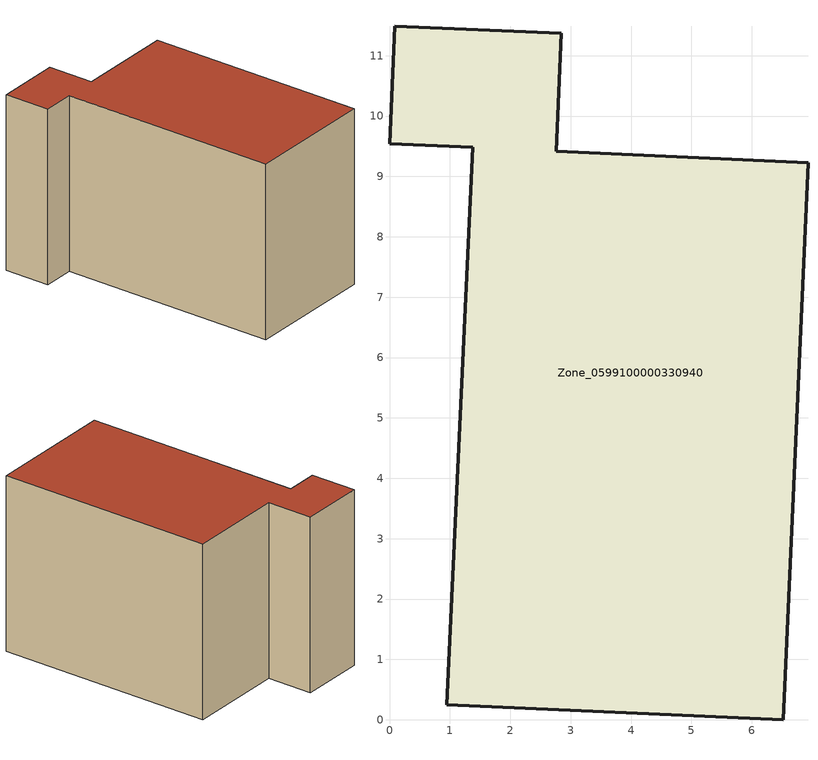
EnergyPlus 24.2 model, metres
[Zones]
Zone_0599100000330940
 floor ground (C_G): 6.52,0 0.95,0.25 1.38,9.48 0,9.54 0.08,11.49 2.85,11.37 2.76,9.42 6.93,9.23 z0.91
 wall outside (C_F): 0.95,0.25 6.52,0 6.93,9.23 2.76,9.42 2.85,11.37 0.08,11.49 0,9.54 1.38,9.48 0.95,0.25 z0.91:8.4
 roof outside (C_R): 0.08,11.49 0,9.54 1.38,9.48 0.95,0.25 6.52,0 6.93,9.23 2.76,9.42 2.85,11.37 z8.4
[BUILDING]
Pand.0599100000330940: North Axis=0; Terrain=City; Loads Convergence Tolerance Value=0.04; Temperature Convergence Tolerance Value=0.4; Solar Distribution=FullExterior; Maximum Number of Warmup Days=25; Minimum Number of Warmup Days=1
[Site:Location]
Rotterdam.The.Hague.AP_ZH_NLD Design_Conditions: Latitude=51.96; Longitude=4.45; Time Zone=1; Elevation=-4.5
[SITE:GROUNDTEMPERATURE:BUILDINGSURFACE]
18, 18, 18, 18, 18, 18, 18, 18, 18, 18, 18, 18
[MATERIAL] Thermal Absorptance=0.9; Solar Absorptance=0.7; Visible Absorptance=0.7
Name | Roughness | Thickness | Conductivity | Density | Specific Heat
G.TC.1975-1991 | MediumSmooth | 0.15 | 0.288461 | 540 | 1210
F.TC.1975-1991 | Rough | 0.3 | 0.230769 | 1920 | 840
R.TC.1975-1991 | MediumRough | 0.2 | 0.153846 | 1500 | 1000
[CONSTRUCTION]
C_G: G.TC.1975-1991
C_F: F.TC.1975-1991
C_R: R.TC.1975-1991
[ZONE]
Zone_0599100000330940: Type=1; Multiplier=1; Ceiling Height=Autocalculate; Volume=Autocalculate; Floor Area=autocalculate; Part of Total Floor Area=Yes
[ZONEINFILTRATION:DESIGNFLOWRATE]
Infil_Zone_0599100000330940: Zone or ZoneList or Space or SpaceList=Zone_0599100000330940; Schedule=AlwaysOn; Design Flow Rate Calculation Method=Flow/Area; Flow Rate per Floor Area=0.003; Constant Term Coefficient=1; Temperature Term Coefficient=0; Velocity Term Coefficient=0; Velocity Squared Term Coefficient=0
[HVACTEMPLATE:ZONE:IDEALLOADSAIRSYSTEM]
Zone_0599100000330940: Maximum Heating Supply Air Temperature=50; Minimum Cooling Supply Air Temperature=13; Maximum Heating Supply Air Humidity Ratio=0.0156; Minimum Cooling Supply Air Humidity Ratio=0.0077; Heating Limit=NoLimit; Cooling Limit=NoLimit; Dehumidification Control Type=ConstantSensibleHeatRatio; Cooling Sensible Heat Ratio=0.7; Dehumidification Setpoint=60; Humidification Control Type=None; Humidification Setpoint=30; Outdoor Air Method=None; Outdoor Air Flow Rate per Person=0.00944; Outdoor Air Flow Rate per Zone Floor Area=0; Outdoor Air Flow Rate per Zone=0; Demand Controlled Ventilation Type=None; Outdoor Air Economizer Type=NoEconomizer; Heat Recovery Type=None; Sensible Heat Recovery Effectiveness=0.7; Latent Heat Recovery Effectiveness=0.65
[ZONECONTROL:THERMOSTAT]
ThermostatControl_Zone_0599100000330940: Zone or ZoneList=Zone_0599100000330940; Control Type Schedule=DualSetpointControlType; Control 1=Thermostat_Zone_0599100000330940; Temperature Difference Between Cutout And Setpoint=0
[THERMOSTATSETPOINT:DUALSETPOINT]
Thermostat_Zone_0599100000330940: Heating Setpoint Temperature Schedule=HeatingSetpoint_Zone_0599100000330940; Cooling Setpoint Temperature Schedule=CoolingSetpoint_Zone_0599100000330940
[SCHEDULE:COMPACT]
HeatingSetpoint_Zone_0599100000330940: Through: 12/31, For: AllDays, Until: 24:00, 21
CoolingSetpoint_Zone_0599100000330940: Through: 12/31, For: AllDays, Until: 24:00, 24
DualSetpointControlType: Through: 12/31, For: AllDays, Until: 24:00, 4
AlwaysOn: Through: 12/31, For: AllDays, Until: 24:00, 1
